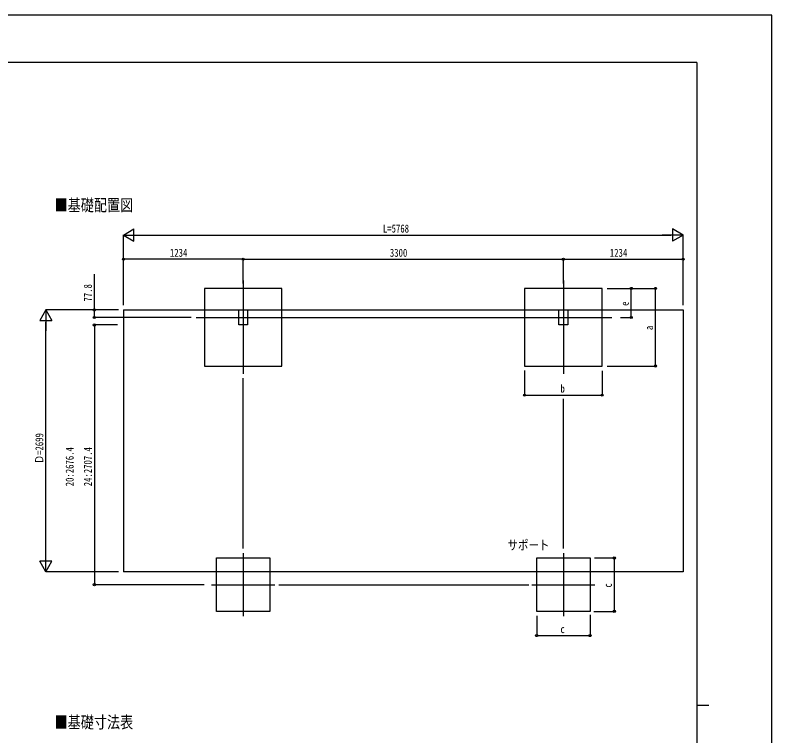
# Model space of a CAD drawing. Units: millimetres, scale not verified. Extents: x -10512 to 10512, y -7425 to 7425.
# Drawn here: x 2714 to 10512, y -3 to 7425 of the extents above; entities that cross this region are included whole.
import ezdxf
from ezdxf.enums import TextEntityAlignment as Align

# ---------------------------------------------------------------- set-up
doc = ezdxf.new("R2010")
doc.units = ezdxf.units.MM
doc.header["$LTSCALE"] = 30
for name, color, linetype in [('0-2_USER1', 3, 'Continuous'), ('0-3_YKK_12', 2, 'Continuous'), ('0-5_YKK_A1', 4, 'Continuous'), ('0-6_YKK_D', 6, 'Continuous'), ('0-7_YKK_ZWAK', 7, 'Continuous')]:
    doc.layers.add(name, color=color, linetype=linetype)
doc.styles.add('ＭＳ ゴシック', font='')
doc.styles.get('ＭＳ ゴシック').set_extended_font_data('MS Gothic')

msp = doc.modelspace()

# ---------------------------------------------------------------- linework, layer by layer
at = {"layer": '0-3_YKK_12'}
for p, q in [((5063.78, 4689.89), (5063.78, 3727.37)), ((8363.78, 4689.89), (8363.78, 3727.37)), ((4580.11, 4308.63), (8863.02, 4308.63)), ((5063.78, 1879.93), (5063.78, 1229.93)), ((8363.78, 1879.93), (8363.78, 1229.93)), ((4738.78, 1554.93), (5388.78, 1554.93)), ((8038.78, 1554.93), (8688.78, 1554.93))]:
    msp.add_line(p, q, dxfattribs=at)
at = {"layer": '0-5_YKK_A1'}
for p, q in [((3829.78, 4386.43), (9597.78, 4386.43)), ((3829.78, 4386.43), (3829.78, 1687.43)), ((9597.78, 4386.43), (9597.78, 1687.43)), ((9597.78, 1687.43), (3829.78, 1687.43))]:
    msp.add_line(p, q, dxfattribs=at)
for points in [[(4663.78, 3808.63), (5463.78, 3808.63), (5463.78, 4608.63), (4663.78, 4608.63)], [(7963.78, 3808.63), (8763.78, 3808.63), (8763.78, 4608.63), (7963.78, 4608.63)], [(5018.58, 4386.83), (5108.98, 4386.83), (5108.98, 4231.33), (5018.58, 4231.33)], [(8318.58, 4386.83), (8408.98, 4386.83), (8408.98, 4231.33), (8318.58, 4231.33)], [(4788.78, 1829.93), (5338.78, 1829.93), (5338.78, 1279.93), (4788.78, 1279.93)], [(8088.78, 1829.93), (8638.78, 1829.93), (8638.78, 1279.93), (8088.78, 1279.93)]]:
    msp.add_lwpolyline(points, close=True, dxfattribs=at)
at = {"layer": '0-6_YKK_D'}
for p, q in [((3829.78, 5158.63), (3938.03, 5221.13)), ((3829.78, 4436.43), (3829.78, 5159.63)), ((3829.78, 5158.63), (3938.03, 5096.13)), ((3829.78, 5158.63), (4046.29, 5158.63)), ((3938.03, 5096.13), (3938.03, 5221.13)), ((3954.78, 5158.63), (9472.78, 5158.63)), ((9597.78, 5158.63), (9381.27, 5158.63)), ((9597.78, 5158.63), (9489.53, 5221.13)), ((9489.53, 5221.13), (9489.53, 5096.13)), ((9597.78, 5158.63), (9489.53, 5096.13)), ((9597.78, 4436.43), (9597.78, 5159.63)), ((3829.78, 4658.63), (3829.78, 4909.63)), ((5063.78, 4908.63), (3829.78, 4908.63)), ((5063.78, 4658.63), (5063.78, 4909.63)), ((5063.78, 4658.63), (5063.78, 4909.63)), ((5063.78, 4908.63), (8363.78, 4908.63)), ((8363.78, 4658.63), (8363.78, 4909.63)), ((8363.78, 4658.63), (8363.78, 4909.63)), ((8363.78, 4908.63), (9597.78, 4908.63)), ((9597.78, 4658.63), (9597.78, 4909.63)), ((8813.78, 4608.63), (9314.78, 4608.63)), ((8814.78, 4608.63), (9064.78, 4608.63)), ((9063.78, 4308.63), (9063.78, 4608.63)), ((9313.78, 3808.63), (9313.78, 4608.63)), ((3029.78, 4386.43), (2967.28, 4278.17)), ((3779.78, 4386.43), (3028.78, 4386.43)), ((3029.78, 4386.43), (3092.28, 4278.17)), ((3029.78, 4386.43), (3029.78, 4169.92)), ((3779.78, 4386.43), (3528.78, 4386.43)), ((4526.67, 4308.63), (3528.78, 4308.63)), ((8952.59, 4308.63), (9064.78, 4308.63)), ((2967.28, 4278.17), (3092.28, 4278.17)), ((3029.78, 1812.43), (3029.78, 4261.43)), ((3769.19, 4231.33), (3528.78, 4231.33)), ((3529.78, 4231.33), (3529.78, 1554.93)), ((7963.78, 3761.54), (7963.78, 3507.63)), ((8763.78, 3759.61), (8763.78, 3507.63)), ((8813.78, 3808.63), (9314.78, 3808.63)), ((5063.78, 1928.38), (5063.78, 3684.49)), ((7963.78, 3508.63), (8763.78, 3508.63)), ((8363.78, 1928.38), (8363.78, 3469.01)), ((3029.78, 1687.43), (3029.78, 1903.93)), ((3029.78, 1687.43), (2967.28, 1795.68)), ((3092.28, 1795.68), (2967.28, 1795.68)), ((3029.78, 1687.43), (3092.28, 1795.68)), ((8684.86, 1829.93), (8889.78, 1829.93)), ((8888.78, 1829.93), (8888.78, 1279.93)), ((3779.78, 1687.43), (3028.78, 1687.43)), ((4661.4, 1554.93), (3528.78, 1554.93)), ((5430.68, 1554.93), (8006.27, 1554.93)), ((8678.76, 1279.93), (8889.78, 1279.93)), ((8088.78, 1233.66), (8088.78, 1028.93)), ((8638.78, 1243.55), (8638.78, 1028.93)), ((8088.78, 1029.93), (8638.78, 1029.93))]:
    msp.add_line(p, q, dxfattribs=at)
msp.add_lwpolyline([(3529.78, 4308.63), (3529.78, 4386.43), (3529.78, 4756.09)], dxfattribs=at)
for centre in [(3829.78, 4908.63), (5063.78, 4908.63), (5063.78, 4908.63), (8363.78, 4908.63), (8363.78, 4908.63), (9597.78, 4908.63), (9063.78, 4608.63), (9313.78, 4608.63), (3529.78, 4386.43), (3529.78, 4308.63), (9063.78, 4308.63), (3529.78, 4231.33), (9313.78, 3808.63), (7963.78, 3508.63), (8763.78, 3508.63), (8888.78, 1829.93), (3529.78, 1554.93), (8888.78, 1279.93), (8088.78, 1029.93), (8638.78, 1029.93)]:
    msp.add_circle(centre, 10.62, dxfattribs=at)
at = {"layer": '0-7_YKK_ZWAK'}
for p, q in [((9737.55, 6937.5), (-9762.45, 6937.5)), ((9737.55, 6937.5), (9737.55, -6312.5)), ((9737.55, 312.5), (9862.55, 312.5))]:
    msp.add_line(p, q, dxfattribs=at)
msp.add_lwpolyline([(-10512.5, -7425), (10512.5, -7425), (10512.5, 7425), (-10512.5, 7425)], close=True, dxfattribs=at)

# ---------------------------------------------------------------- texts
at = {"layer": '0-2_USER1', "style": 'ＭＳ ゴシック', "width": 0.8}
for s, height, p in [('■基礎配置図', 123.8, (3119.54, 5367.41)), ('サポート', 98.97, (7787.8, 1883.72)), ('■基礎寸法表', 123.8, (3119.54, 38.44))]:
    msp.add_text(s, height=height, dxfattribs=at).set_placement(p, align=Align.BOTTOM_LEFT)
at = {"layer": '0-6_YKK_D', "style": 'ＭＳ ゴシック', "width": 0.8}
for s, p in [('L=5768', (6503.78, 5159.63)), ('1234', (4308.78, 4909.63)), ('3300', (6575.78, 4909.63)), ('1234', (8842.78, 4909.63)), ('b', (8333.78, 3509.63)), ('c', (8333.78, 1030.93))]:
    msp.add_text(s, height=82.48, dxfattribs=at).set_placement(p, align=Align.BOTTOM_LEFT)
for s, p in [('77.8', (3528.78, 4473.09)), ('e', (9062.78, 4428.63)), ('a', (9312.78, 4178.63)), ('Ｄ=2699', (3028.78, 2799.93)), ('20:2676.4', (3341.28, 2568.93)), ('24:2707.4', (3528.78, 2568.93)), ('c', (8887.78, 1524.93))]:
    msp.add_text(s, height=82.48, rotation=90, dxfattribs=at).set_placement(p, align=Align.BOTTOM_LEFT)

doc.saveas('drawing.dxf')
